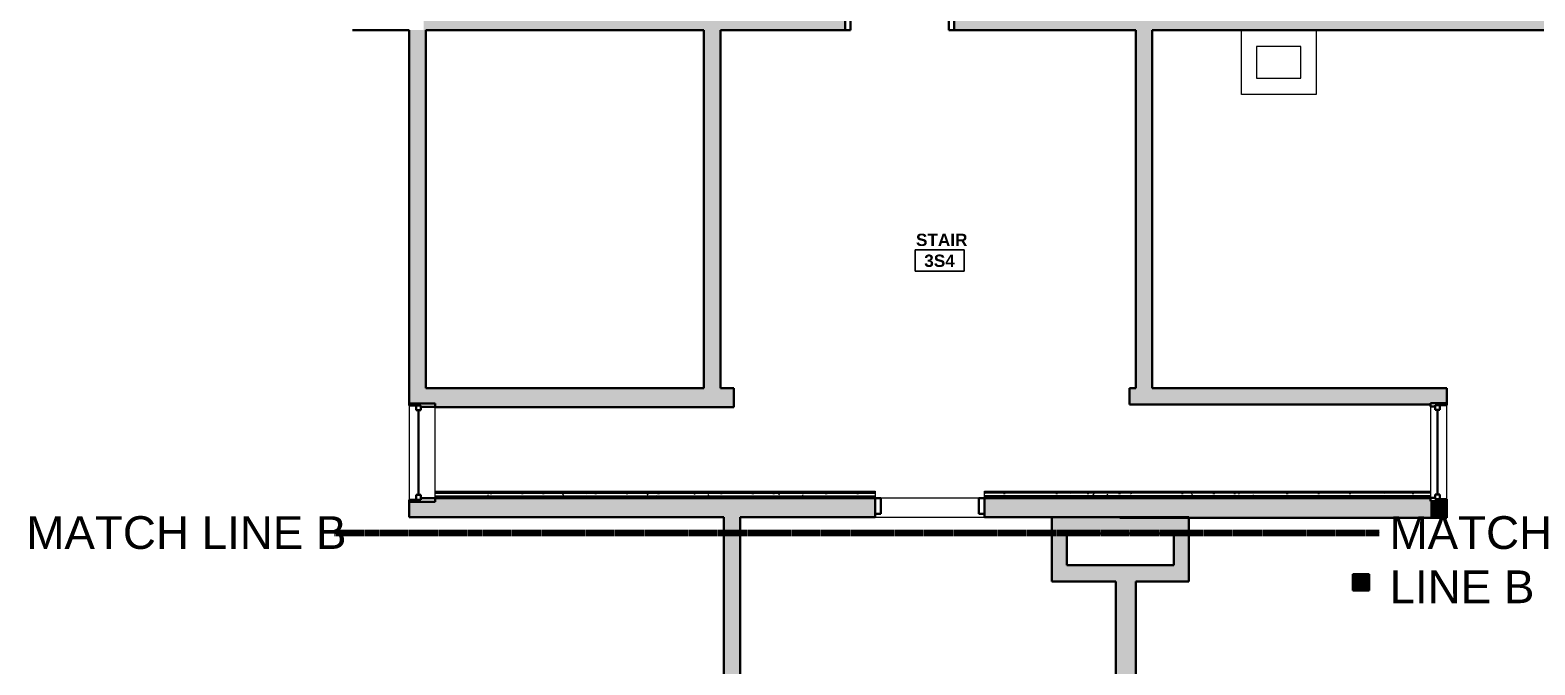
# Model space of a CAD drawing. Header units: inches. Extents: x -1176 to 1329, y -2524 to 978.
# Drawn here: x -1159 to -608, y -216 to 16 of the extents above; entities that cross this region are included whole.
import ezdxf

# ---------------------------------------------------------------- set-up
doc = ezdxf.new("R2010")
doc.units = ezdxf.units.IN
doc.header["$MEASUREMENT"] = 0
doc.linetypes.add('Dash', pattern=[0.25, 0.125, -0.125])
for name, color, linetype, lineweight in [('A-ANNO-MATC', 214, 'Dash', 140), ('A-AREA-IDEN', 2, 'Continuous', 9), ('A-COLS', 52, 'Continuous', 18), ('A-DOOR', 31, 'Continuous', 18), ('A-DOOR-FRAM', 31, 'Continuous', 30), ('A-GLAZ', 151, 'Continuous', 18), ('A-WALL', 113, 'Continuous', 18), ('A-WALL-PATT', 111, 'Continuous', 18), ('G-ANNO-TEXT', 231, 'Continuous', 9), ('I-WALL', 2, 'Continuous', 18)]:
    doc.layers.add(name, color=color, linetype=linetype, lineweight=lineweight)
doc.styles.add('Swis721 Lt BT_1', font='swissl.ttf', dxfattribs={"height": 12})
doc.styles.add('Swis721 Lt BT_B', font='', dxfattribs={"height": 4.5})
doc.styles.get('Swis721 Lt BT_B').set_extended_font_data('Swis721 Lt BT', bold=True)
pattern_1 = [(0, (0, 0), (15.36, 3.84), [0.634, -10.886, 0.634, -10.886, -61.44]), (0, (0, 0), (15.36, 3.84), [-23.04, 0.634, -22.406, 0.634, -10.886, -26.88]), (0, (0, 0), (15.36, 3.84), [-57.6, 0.634, -7.046, 0.634, -18.566]), (120, (5.76, 1.92), (-11.005538, 11.38215), [0.634, -10.886, 0.634, -10.886, -61.44]), (120, (5.76, 1.92), (-11.005538, 11.38215), [-23.04, 0.634, -22.406, 0.634, -10.886, -26.88]), (120, (5.76, 1.92), (-11.005538, 11.38215), [-57.6, 0.634, -7.046, 0.634, -18.566]), (240, (7.68, 9.6), (-4.354462, -15.22215), [0.634, -10.886, 0.634, -10.886, -61.44]), (240, (7.68, 9.6), (-4.354462, -15.22215), [-23.04, 0.634, -22.406, 0.634, -10.886, -26.88]), (240, (7.68, 9.6), (-4.354462, -15.22215), [-57.6, 0.634, -7.046, 0.634, -18.566])]

# ---------------------------------------------------------------- blocks, each defined once
blk = doc.blocks.new('Double Hung - 36_ x 60_ 2-7095671-3rd Floor RCP')
at = {"layer": 'A-GLAZ', "color": 8, "lineweight": 30}
for p, q in [((-18, 4.75), (-17.25, 4.75)), ((-17.25, 0.5), (-17.25, 4.75)), ((-17.25, 2.25), (-17.25, 0.5)), ((-17.25, 2.25), (-15.5, 2.25)), ((-17.25, 0.5), (-15.5, 0.5)), ((-17.25, 0.5), (-16.75, 0.5)), ((-16.75, -4.75), (-16.75, 0.5)), ((-15.5, 2.25), (-15.5, 0.5)), ((-15.5, 1.375), (15.5, 1.375)), ((15.5, 2.25), (15.5, 0.5)), ((17.25, 2.25), (15.5, 2.25)), ((17.25, 0.5), (15.5, 0.5)), ((16.75, 0.5), (17.25, 0.5)), ((16.75, 0.5), (16.75, -4.75)), ((17.25, 0.5), (17.25, 4.75)), ((18, 4.75), (17.25, 4.75)), ((17.25, 2.25), (17.25, 0.5)), ((-16.75, -4.75), (-18, -4.75)), ((16.75, -4.75), (18, -4.75))]:
    blk.add_line(p, q, dxfattribs=at)
blk = doc.blocks.new('Double Hung - 36_ x 60_ 2-7095676-3rd Floor RCP')
at = {"layer": 'A-GLAZ', "color": 8, "lineweight": 30}
for p, q in [((-18, 3), (-17.25, 3)), ((-17.25, -1.25), (-17.25, 3)), ((-17.25, 0.5), (-17.25, -1.25)), ((-17.25, 0.5), (-15.5, 0.5)), ((-15.5, 0.5), (-15.5, -1.25)), ((15.5, 0.5), (15.5, -1.25)), ((17.25, 0.5), (15.5, 0.5)), ((17.25, -1.25), (17.25, 3)), ((18, 3), (17.25, 3)), ((17.25, 0.5), (17.25, -1.25)), ((-16.75, -3), (-18, -3)), ((-17.25, -1.25), (-15.5, -1.25)), ((-17.25, -1.25), (-16.75, -1.25)), ((-16.75, -3), (-16.75, -1.25)), ((-15.5, -0.375), (15.5, -0.375)), ((17.25, -1.25), (15.5, -1.25)), ((16.75, -1.25), (17.25, -1.25)), ((16.75, -1.25), (16.75, -3)), ((16.75, -3), (18, -3))]:
    blk.add_line(p, q, dxfattribs=at)
blk = doc.blocks.new('Single Flush - D13 3_ X 8_-8259286-3rd Floor RCP')
at = {"layer": 'A-DOOR-FRAM'}
for p, q in [((-20, -4.25), (-20, -10)), ((-20, -4.25), (-18, -4.25)), ((-18, -4.25), (-18, -10)), ((18.000004, -4.25), (18.000004, -10)), ((18.000004, -4.25), (20.000004, -4.25)), ((20.000004, -4.25), (20.000004, -10)), ((-20, -10), (-18, -10)), ((18.000004, -10), (20.000004, -10))]:
    blk.add_line(p, q, dxfattribs=at)
blk = doc.blocks.new('Single Flush - D13 3_ X 8_-8259244-3rd Floor RCP')
at = {"layer": 'A-DOOR-FRAM'}
for p, q in [((-20, 2.25), (-20, -3.5)), ((-20, 2.25), (-18, 2.25)), ((-18, 2.25), (-18, -3.5)), ((18.000004, 2.25), (18.000004, -3.5)), ((18.000004, 2.25), (20.000004, 2.25)), ((20.000004, 2.25), (20.000004, -3.5)), ((-20, -3.5), (-18, -3.5)), ((18.000004, -3.5), (20.000004, -3.5))]:
    blk.add_line(p, q, dxfattribs=at)
blk = doc.blocks.new('Room Tag - Room Name and Number-3379422-3rd Floor RCP')
at = {"layer": 'A-AREA-IDEN'}
for p, q in [((-0.188, -0.164), (-0.188, -0.002)), ((-0.188, -0.002), (0.187, -0.002)), ((0.187, -0.002), (-0.188, -0.002)), ((-0.188, -0.002), (-0.188, -0.164)), ((0.187, -0.002), (0.187, -0.164)), ((0.187, -0.164), (0.187, -0.002)), ((0.187, -0.164), (-0.188, -0.164)), ((-0.188, -0.164), (0.187, -0.164))]:
    blk.add_line(p, q, dxfattribs=at)

msp = doc.modelspace()

# ---------------------------------------------------------------- hatches: boundary and pattern name
at = {"layer": 'A-COLS'}
msp.add_hatch(color=250, dxfattribs=at).paths.add_polyline_path([(-668.48, -189.19), (-668.48, -183.19), (-674.48, -183.19), (-674.48, -189.19)], flags=0)
at = {"layer": 'A-WALL-PATT', "lineweight": 9}
h = msp.add_hatch(color=7, dxfattribs=at)
h.paths.add_polyline_path([(-590.07, 16.25), (-590.07, 36.25), (-820.56, 36.25), (-820.56, 16.25), (-679.63, 16.25)], flags=0)
h.paths.add_polyline_path([(-861.53, 16.25), (-860.56, 16.25), (-860.56, 36.25), (-1015.06, 36.25), (-1015.06, 16.25), (-906.29, 16.25)], flags=0)
for points in [[(-1020.29, -114.93), (-1014.29, -114.93), (-1014.29, 16.25), (-1020.29, 16.25), (-1020.29, -54.49)], [(-912.29, -114.93), (-906.29, -114.93), (-906.29, 16.25), (-912.29, 16.25), (-912.29, -54.49)], [(-748.06, -114.93), (-748.06, 16.25), (-754.06, 16.25), (-754.06, -114.93)], [(-901.29, -121.93), (-901.29, -114.93), (-1020.29, -114.93), (-1020.29, -120.61), (-1010.79, -120.61), (-1010.79, -121.93), (-952.49, -121.93)], [(-646.06, -120.93), (-646.06, -120.45), (-640.06, -120.45), (-640.06, -114.93), (-756.29, -114.93), (-756.29, -120.93)], [(-646.06, -162.54), (-646.06, -155.29), (-759.9, -155.29), (-759.9, -162.54)], [(-640.06, -162.54), (-640.06, -156.45), (-646.06, -156.45), (-646.06, -162.54)], [(-905.06, -358.54), (-899.06, -358.54), (-899.06, -162.29), (-905.06, -162.29), (-905.06, -351.54)], [(-734.53, -168.29), (-734.53, -162.29), (-784.84, -162.29), (-784.84, -168.29), (-740.03, -168.29)], [(-779.34, -179.86), (-779.34, -168.29), (-784.84, -168.29), (-784.84, -179.86)], [(-734.53, -179.86), (-734.53, -168.29), (-740.03, -168.29), (-740.03, -179.86)], [(-734.53, -185.86), (-734.53, -179.86), (-784.84, -179.86), (-784.84, -185.86), (-754.04, -185.86)], [(-754.04, -351.54), (-754.04, -185.86), (-761.29, -185.86), (-761.29, -351.54)]]:
    msp.add_hatch(color=7, dxfattribs=at).paths.add_polyline_path(points, flags=0)
h = msp.add_hatch(dxfattribs=at)
h.set_pattern_fill('FP_1', color=256, style=0, pattern_type=2)
h.set_pattern_definition(pattern_1)
h.paths.add_polyline_path([(-849.53, -153.29), (-849.53, -152.79), (-1010.79, -152.79), (-1010.79, -153.29), (-952.49, -153.29)], flags=0)
h = msp.add_hatch(dxfattribs=at)
h.set_pattern_fill('FP_1', color=256, style=0, pattern_type=2)
h.set_pattern_definition(pattern_1)
h.paths.add_polyline_path([(-849.53, -154.54), (-849.53, -153.54), (-1010.79, -153.54), (-1010.79, -154.54), (-952.49, -154.54)], flags=0)
h = msp.add_hatch(dxfattribs=at)
h.set_pattern_fill('FP_1', color=256, style=0, pattern_type=2)
h.set_pattern_definition(pattern_1)
h.paths.add_polyline_path([(-646.06, -153.2), (-646.06, -152.7), (-809.53, -152.7), (-809.53, -153.2), (-770.58, -153.2)], flags=0)
h = msp.add_hatch(dxfattribs=at)
h.set_pattern_fill('FP_1', color=256, style=0, pattern_type=2)
h.set_pattern_definition(pattern_1)
h.paths.add_polyline_path([(-646.06, -154.45), (-646.06, -153.45), (-809.53, -153.45), (-809.53, -154.45), (-770.58, -154.45)], flags=0)
h = msp.add_hatch(color=7, dxfattribs=at)
h.paths.add_polyline_path([(-759.9, -162.29), (-759.9, -155.29), (-809.53, -155.29), (-809.53, -162.29), (-770.58, -162.29)], flags=0)
h.paths.add_polyline_path([(-849.53, -162.29), (-849.53, -155.29), (-1010.79, -155.29), (-1010.79, -156.61), (-1020.29, -156.61), (-1020.29, -162.29), (-899.06, -162.29)], flags=0)
h = msp.add_hatch(dxfattribs=at)
h.set_pattern_fill('FP_1', color=256, style=0, pattern_type=2)
h.set_pattern_definition(pattern_1)
h.paths.add_polyline_path([(-849.53, -155.29), (-849.53, -154.79), (-1010.79, -154.79), (-1010.79, -155.29), (-952.49, -155.29)], flags=0)
h = msp.add_hatch(dxfattribs=at)
h.set_pattern_fill('FP_1', color=256, style=0, pattern_type=2)
h.set_pattern_definition(pattern_1)
h.paths.add_polyline_path([(-646.06, -155.2), (-646.06, -154.7), (-809.53, -154.7), (-809.53, -155.2), (-770.58, -155.2)], flags=0)

# ---------------------------------------------------------------- linework, layer by layer
at = {"layer": 'A-ANNO-MATC'}
msp.add_line((-1047.65, -167.98), (-664.65, -167.98), dxfattribs=at)
at = {"layer": 'A-COLS', "color": 8, "lineweight": 30}
for p, q in [((-674.48, -189.19), (-674.48, -183.19)), ((-674.48, -183.19), (-668.48, -183.19)), ((-668.48, -183.19), (-668.48, -189.19)), ((-668.48, -189.19), (-674.48, -189.19))]:
    msp.add_line(p, q, dxfattribs=at)
at = {"layer": 'A-WALL', "color": 8, "lineweight": 30}
for p, q in [((-860.56, 36.25), (-860.56, 16.25)), ((-820.56, 16.25), (-820.56, 36.25)), ((-1020.29, 16.25), (-1041.06, 16.25)), ((-1020.29, -120.61), (-1020.29, 16.25)), ((-912.29, 16.25), (-1014.29, 16.25)), ((-1014.29, 16.25), (-1014.29, -114.93)), ((-912.29, -114.93), (-912.29, 16.25)), ((-860.56, 16.25), (-906.29, 16.25)), ((-906.29, 16.25), (-906.29, -114.93)), ((-754.06, 16.25), (-820.56, 16.25)), ((-754.06, -114.93), (-754.06, 16.25)), ((-570.07, 16.25), (-748.06, 16.25)), ((-748.06, 16.25), (-748.06, -114.93)), ((-1014.29, -114.93), (-912.29, -114.93)), ((-906.29, -114.93), (-901.29, -114.93)), ((-901.29, -114.93), (-901.29, -121.93)), ((-756.29, -120.93), (-756.29, -114.93)), ((-756.29, -114.93), (-754.06, -114.93)), ((-748.06, -114.93), (-640.06, -114.93)), ((-640.06, -114.93), (-640.06, -120.45)), ((-1010.79, -120.61), (-1020.29, -120.61)), ((-1010.79, -121.93), (-1010.79, -120.61)), ((-646.06, -120.93), (-756.29, -120.93)), ((-640.06, -120.45), (-646.06, -120.45)), ((-646.06, -120.45), (-646.06, -120.93)), ((-901.29, -121.93), (-1010.79, -121.93)), ((-1020.29, -162.29), (-1020.29, -156.61)), ((-1020.29, -156.61), (-1010.79, -156.61)), ((-1010.79, -156.61), (-1010.79, -155.29)), ((-1010.79, -155.29), (-849.53, -155.29)), ((-849.53, -155.29), (-849.53, -162.29)), ((-809.53, -162.29), (-809.53, -155.29)), ((-809.53, -155.29), (-759.9, -155.29)), ((-646.06, -156.45), (-640.06, -156.45)), ((-640.06, -156.45), (-640.06, -162.54)), ((-905.06, -162.29), (-1020.29, -162.29)), ((-905.06, -351.54), (-905.06, -162.29)), ((-849.53, -162.29), (-899.06, -162.29)), ((-899.06, -162.29), (-899.06, -358.54)), ((-809.53, -162.29), (-734.53, -162.29)), ((-784.84, -168.29), (-784.84, -162.29)), ((-734.53, -162.29), (-734.53, -168.29)), ((-640.06, -162.54), (-646.06, -162.54)), ((-740.03, -168.29), (-779.34, -168.29)), ((-784.84, -185.86), (-784.84, -179.86)), ((-779.34, -179.86), (-740.03, -179.86)), ((-734.53, -179.86), (-734.53, -185.86)), ((-761.29, -185.86), (-784.84, -185.86)), ((-734.53, -185.86), (-754.04, -185.86))]:
    msp.add_line(p, q, dxfattribs=at)
at = {"layer": 'A-WALL'}
for p, q in [((-715.24, 10.25), (-715.24, 16.25)), ((-687.98, 16.25), (-687.98, 10.25)), ((-693.48, 10.25), (-709.74, 10.25)), ((-715.24, -7.31), (-715.24, -1.31)), ((-709.74, -1.31), (-693.48, -1.31)), ((-687.98, -1.31), (-687.98, -7.31)), ((-687.98, -7.31), (-715.24, -7.31)), ((-849.53, -153.29), (-1010.79, -153.29)), ((-849.53, -153.54), (-1010.79, -153.54)), ((-646.06, -153.2), (-809.53, -153.2)), ((-646.06, -153.45), (-809.53, -153.45)), ((-849.53, -154.54), (-1010.79, -154.54)), ((-849.53, -154.79), (-1010.79, -154.79)), ((-646.06, -154.45), (-809.53, -154.45)), ((-646.06, -154.7), (-809.53, -154.7))]:
    msp.add_line(p, q, dxfattribs=at)
at = {"layer": 'A-WALL', "lineweight": 9}
for p, q in [((-1020.29, -120.61), (-1020.29, -156.61)), ((-646.06, -120.93), (-646.06, -152.7)), ((-640.06, -156.45), (-640.06, -120.45)), ((-1010.79, -152.79), (-1010.79, -121.93)), ((-809.53, -155.29), (-849.53, -155.29)), ((-646.06, -155.2), (-646.06, -155.29)), ((-849.53, -162.29), (-809.53, -162.29))]:
    msp.add_line(p, q, dxfattribs=at)
at = {"layer": 'I-WALL'}
for p, q in [((-715.24, -1.31), (-715.24, 10.25)), ((-709.74, 10.25), (-709.74, -1.31)), ((-693.48, -1.31), (-693.48, 10.25)), ((-687.98, 10.25), (-687.98, -1.31)), ((-1010.79, -152.79), (-849.53, -152.79)), ((-1010.79, -155.29), (-1010.79, -152.79)), ((-849.53, -152.79), (-849.53, -155.29)), ((-809.53, -152.7), (-646.06, -152.7)), ((-809.53, -155.2), (-809.53, -152.7)), ((-646.06, -152.7), (-646.06, -155.2)), ((-646.06, -155.2), (-809.53, -155.2))]:
    msp.add_line(p, q, dxfattribs=at)
at = {"layer": 'I-WALL', "color": 8, "lineweight": 30}
for p, q in [((-759.9, -155.29), (-646.06, -155.29)), ((-646.06, -155.29), (-646.06, -156.45)), ((-759.9, -162.54), (-759.9, -162.29)), ((-646.06, -162.54), (-759.9, -162.54)), ((-784.84, -179.86), (-784.84, -168.29)), ((-779.34, -168.29), (-779.34, -179.86)), ((-740.03, -179.86), (-740.03, -168.29)), ((-734.53, -168.29), (-734.53, -179.86)), ((-761.29, -358.79), (-761.29, -185.86)), ((-754.04, -185.86), (-754.04, -351.54))]:
    msp.add_line(p, q, dxfattribs=at)

# ---------------------------------------------------------------- block references
at = {"layer": 'A-AREA-IDEN', "xscale": 47.99999999999997, "yscale": 47.99999999999997, "zscale": 47.99999999999997}
msp.add_blockref('Room Tag - Room Name and Number-3379422-3rd Floor RCP', (-825.85, -64.24), dxfattribs=at)
at = {"layer": 'A-DOOR'}
msp.add_blockref('Single Flush - D13 3_ X 8_-8259286-3rd Floor RCP', (-840.56, 26.25), dxfattribs=at)
at = {"layer": 'A-DOOR', "rotation": 180}
msp.add_blockref('Single Flush - D13 3_ X 8_-8259244-3rd Floor RCP', (-829.53, -158.79), dxfattribs=at)
at = {"layer": 'A-GLAZ'}
for name, p, rotation in [('Double Hung - 36_ x 60_ 2-7095671-3rd Floor RCP', (-1015.54, -138.61), 90), ('Double Hung - 36_ x 60_ 2-7095676-3rd Floor RCP', (-643.06, -138.45), 269.9999999999999)]:
    msp.add_blockref(name, p, dxfattribs=dict(at, rotation=rotation))

# ---------------------------------------------------------------- texts
at = {"layer": 'A-AREA-IDEN', "char_height": 4.5, "attachment_point": 1, "style": 'Swis721 Lt BT_B'}
for s, insert, width in [('STAIR', (-834.59, -58.38), 21.0585), ('3S4', (-831.55, -66.04), 13.332)]:
    msp.add_mtext(s, dxfattribs=dict(at, insert=insert, width=width))
at = {"layer": 'G-ANNO-TEXT', "color": 7, "char_height": 12, "attachment_point": 1, "style": 'Swis721 Lt BT_1'}
for s, insert, width in [('MATCH LINE B', (-1160.65, -161.92), 132.8655), ('MATCH ', (-661.03, -161.92), 73.1745), ('LINE B', (-661.03, -181.8), 59.691)]:
    msp.add_mtext(s, dxfattribs=dict(at, insert=insert, width=width))

doc.saveas('drawing.dxf')
